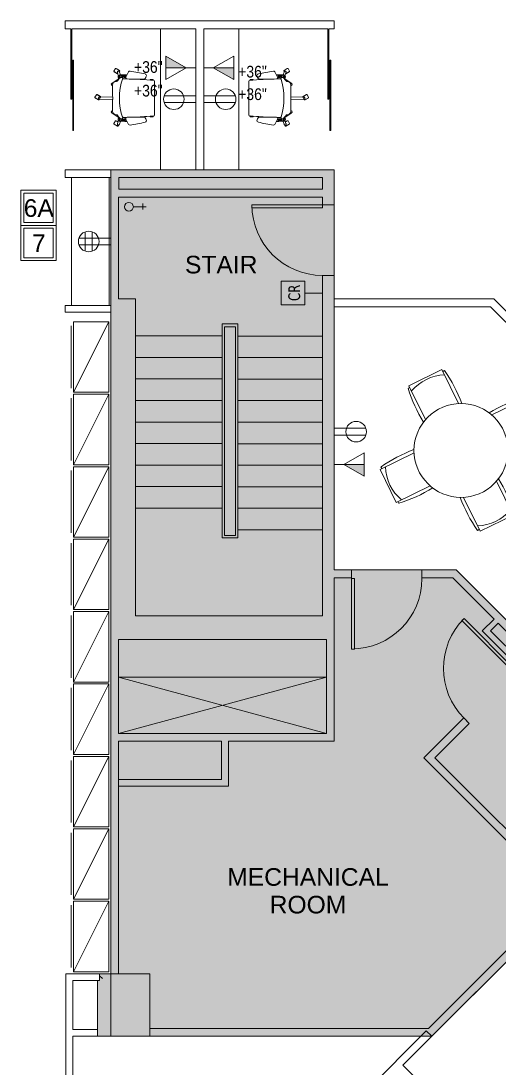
# Model space of a CAD drawing. Header units: inches. Extents: x 1 to 4574, y -953 to 1388.
# Drawn here: x 1326 to 1570, y 315 to 849 of the extents above; entities that cross this region are included whole.
import ezdxf

# ---------------------------------------------------------------- set-up
doc = ezdxf.new("R2010")
doc.units = ezdxf.units.IN
doc.header["$MEASUREMENT"] = 0
doc.linetypes.add('IMPORT-DASHED2', pattern=[0.375, 0.25, -0.125])
for name, color, linetype, lineweight in [('3rd Floor Revit Background_dwg', 8, 'Continuous', 9), ('A-ANNO-NOTE', 131, 'Continuous', 20), ('A-DETL-GENF', 92, 'Continuous', 9), ('A-DETL-MEDM', 33, 'Continuous', 20), ('A-DOOR', 31, 'Continuous', 9), ('A-WALL', 113, 'Continuous', 50), ('A-Wall-Exst', 7, 'Continuous', 9), ('AWAEX', 7, 'Continuous', 9), ('E-COMM-IDEN', 2, 'Continuous', 9), ('E-ELEC-FIXT-IDEN', 2, 'Continuous', 9), ('I-FURN', 30, 'Continuous', 9), ('I-WALL', 2, 'Continuous', 9), ('Q-CASE', 31, 'Continuous', 9)]:
    doc.layers.add(name, color=color, linetype=linetype, lineweight=lineweight)
doc.styles.add('Arial', font='arial.ttf', dxfattribs={"height": 9})
doc.styles.add('Arial_3', font='arial.ttf', dxfattribs={"width": 0.85, "height": 6})
doc.styles.add('Tahoma_1', font='tahoma.ttf', dxfattribs={"width": 0.85, "height": 6})

# ---------------------------------------------------------------- blocks, each defined once
blk = doc.blocks.new('File Cabinets - 36-626875-3rd Floor New Construction - Tel_Data_Elec Plan')
at = {"layer": 'I-FURN'}
for p, q in [((-9.62, -18), (8.38, 18)), ((8.38, 18), (-9.62, 18)), ((-9.62, 18), (-9.62, -18)), ((8.38, -18), (8.38, 18)), ((9.62, 15.79), (9.62, -15.98)), ((-9.62, -18), (8.38, -18))]:
    blk.add_line(p, q, dxfattribs=at)
blk = doc.blocks.new('Table _ Chairs - Seats 4 - 4 Diameter-571314-3rd Floor New Construction - Tel_Data_Elec Plan')
at = {"layer": 'I-FURN'}
for p, q in [((-9.38, 40.38), (-10.38, 40.38)), ((-9.38, 41.38), (-9.38, 22.09)), ((9.37, 41.38), (-9.38, 41.38)), ((9.37, 22.09), (9.37, 41.38)), ((10.38, 40.38), (9.37, 40.38)), ((-41.38, 9.37), (-41.38, -9.38)), ((-22.09, 9.37), (-41.38, 9.37)), ((-40.38, 10.38), (-40.38, 9.37)), ((41.38, 9.37), (22.09, 9.37)), ((40.38, 9.37), (40.38, 10.38)), ((41.38, -9.38), (41.38, 9.37)), ((-41.38, -9.38), (-22.09, -9.38)), ((-40.38, -9.38), (-40.38, -10.38)), ((22.09, -9.38), (41.38, -9.38)), ((40.38, -10.38), (40.38, -9.38)), ((-9.38, -22.09), (-9.38, -41.38)), ((9.37, -41.38), (9.37, -22.09)), ((-10.38, -40.38), (-9.38, -40.38)), ((-9.38, -41.38), (9.37, -41.38)), ((9.37, -40.38), (10.38, -40.38))]:
    blk.add_line(p, q, dxfattribs=at)
blk.add_circle((0, 0), 24, dxfattribs=at)
for centre, radius, start, end in [((66.41, 28.75), 77.66, 171.3911, 185.444), ((0, 17.4), 22.97, 65.9148, 114.0852), ((-66.41, 28.75), 77.66, 354.556, 8.6089), ((-28.75, -66.41), 77.66, 84.556, 98.6089), ((28.75, -66.41), 77.66, 81.3911, 95.444), ((-17.4, 0), 22.97, 155.9148, 204.0852), ((17.4, 0), 22.97, 335.9148, 24.0852), ((-28.75, 66.41), 77.66, 261.3911, 275.444), ((28.75, 66.41), 77.66, 264.556, 278.6089), ((66.41, -28.75), 77.66, 174.556, 188.6089), ((-66.41, -28.75), 77.66, 351.3911, 5.444), ((0, -17.4), 22.97, 245.9148, 294.0852)]:
    blk.add_arc(centre, radius, start, end, dxfattribs=at)
blk = doc.blocks.new('Sliding - Single-Glass - No Frame - 36_ x 96_-3016395-3rd Floor New Construction - Tel_Data_Elec Plan')
at = {"layer": 'A-DOOR', "color": 250, "lineweight": 20}
for p, q in [((-38, 1.25), (-2, 1.25)), ((-38, 0.75), (-38, 1.25)), ((-2, 0.75), (-38, 0.75)), ((-2, 1.25), (-2, 0.75))]:
    blk.add_line(p, q, dxfattribs=at)
blk = doc.blocks.new('Counter Top _No Backsplash_ - Standard Counter Top-2468989-3rd Floor New Construction - Tel_Data_Elec Plan')
at = {"layer": 'Q-CASE', "lineweight": 13}
for p, q in [((-47.26, 0), (-47.26, -18)), ((-47.26, -18), (24.74, -18))]:
    blk.add_line(p, q, dxfattribs=at)
blk = doc.blocks.new('Chairs - Task Chair-553613-3rd Floor New Construction - Tel_Data_Elec Plan')
at = {"layer": 'I-FURN'}
for p, q in [((-9.5, 17.28), (-9.5, 15.71)), ((-9.34, 17.28), (-9.5, 17.28)), ((-9.07, 17.74), (-9.34, 13.95)), ((-9.34, 15.71), (-9.34, 17.28)), ((-8.61, 17.87), (-9.07, 17.74)), ((8.61, 17.87), (-8.61, 17.87)), ((9.07, 17.74), (8.61, 17.87)), ((9.34, 13.95), (9.07, 17.74)), ((9.34, 15.71), (9.34, 17.28)), ((9.34, 17.28), (9.5, 17.28)), ((9.5, 17.28), (9.5, 15.71)), ((-9.5, 15.71), (-9.34, 15.71)), ((9.5, 15.71), (9.34, 15.71)), ((-11.87, 0.46), (-13.23, -0.01)), ((-11.94, 2.68), (-11.93, 3.82)), ((-11.85, 2.19), (-11.87, 0.38)), ((-11.8, 1.34), (-11.46, 1.34)), ((-11.79, 0.41), (-11.8, 1.34)), ((-10.5, 0.41), (-11.79, 0.41)), ((-11.51, 1.83), (-11.5, 3.09)), ((-11.46, 1.07), (-11.46, 3.04)), ((-11.01, 1.07), (-11.46, 1.07)), ((-11.01, 3.01), (-11.01, 1.07)), ((-11.01, 1.35), (-10.47, 1.36)), ((-10.98, 1.81), (-11, 3.05)), ((-10.67, 2.11), (-10.69, 1.35)), ((-10.57, 2.34), (-10.55, 2.67)), ((-10.55, 2.67), (-10.56, 3.18)), ((-10.28, 0.18), (-10.26, 0.13)), ((-10.26, 0.13), (-7.71, -3.75)), ((-9.92, 2.44), (-9.93, 3.44)), ((10.26, 0.13), (7.71, -3.75)), ((9.92, 2.44), (9.93, 3.44)), ((10.28, 0.18), (10.26, 0.13)), ((11.01, 1.35), (10.47, 1.36)), ((10.5, 0.41), (11.79, 0.41)), ((10.55, 2.67), (10.56, 3.18)), ((10.57, 2.34), (10.55, 2.67)), ((10.67, 2.11), (10.69, 1.35)), ((10.98, 1.81), (11, 3.05)), ((11.01, 3.01), (11.01, 1.07)), ((11.01, 1.07), (11.46, 1.07)), ((11.46, 1.07), (11.46, 3.04)), ((11.8, 1.34), (11.46, 1.34)), ((11.51, 1.83), (11.5, 3.09)), ((11.79, 0.41), (11.8, 1.34)), ((11.85, 2.19), (11.87, 0.38)), ((11.87, 0.46), (13.23, -0.01)), ((11.94, 2.68), (11.93, 3.82)), ((13.45, -0.11), (13.82, 0.11)), ((14.09, 0.03), (15.15, -1.8)), ((-13.23, -2.75), (-14.29, -0.91)), ((-14.27, -1.01), (-14.24, -0.99)), ((-13.31, -2.68), (-14.27, -1.01)), ((-14.21, -0.64), (-13.75, -0.37)), ((-13.27, -2.66), (-13.31, -2.68)), ((-11.66, -2.08), (-12.95, -2.82)), ((-11.25, -0.5), (-12.91, -1)), ((-12.18, -0.78), (-11.59, -1.8)), ((-12.14, -0.77), (-11.6, -1.7)), ((-11.1, -0.66), (-11.7, -0.04)), ((-11.6, -1.7), (-11.64, -1.72)), ((-9.9, -0.41), (-10.82, -0.7)), ((-7.71, -3.75), (-7.19, -4.17)), ((-0.66, -3.46), (-0.52, -10)), ((0.66, -3.46), (0.52, -10)), ((7.71, -3.75), (7.19, -4.17)), ((9.9, -0.41), (10.82, -0.7)), ((11.1, -0.66), (11.7, -0.04)), ((11.25, -0.5), (12.91, -1)), ((13.52, -2.75), (12.46, -0.91)), ((12.47, -1.01), (12.5, -0.99)), ((13.43, -2.68), (12.47, -1.01)), ((13.47, -2.66), (13.43, -2.68)), ((15.08, -2.08), (13.79, -2.82)), ((14.14, -0.05), (14.18, -0.03)), ((14.18, -0.03), (15.14, -1.7)), ((15.14, -1.7), (15.11, -1.72)), ((0.14, -12.46), (-0.91, -10.63)), ((-0.84, -10.35), (-0.51, -10.16)), ((-0.51, -10.16), (0.45, -9.61)), ((0.72, -9.68), (1.78, -11.52)), ((0.77, -9.76), (0.8, -9.74)), ((0.8, -9.74), (1.77, -11.41)), ((-0.9, -10.73), (-0.87, -10.71)), ((0.06, -12.4), (-0.9, -10.73)), ((0.1, -12.38), (0.06, -12.4)), ((1.71, -11.79), (0.42, -12.53)), ((1.77, -11.41), (1.73, -11.43))]:
    blk.add_line(p, q, dxfattribs=at)
for centre, radius, start, end in [((-8.78, 17.46), 0.589, 197.5488, 234.8938), ((8.78, 17.46), 0.589, 305.1062, 342.4512), ((160.08, -23.12), 176.17, 168.1407, 170.6784), ((-11.48, 12.92), 0.859, 67.1573, 168.4211), ((-15.08, 4.35), 10.15, 60.0767, 67.2087), ((-10.32, 12.61), 0.615, 1.1809, 60.0767), ((-165.25, 9.42), 155.58, 357.9527, 1.1809), ((255.74, -8.01), 265.99, 175.2633, 176.2298), ((-8.78, 15.53), 0.589, 134.4881, 162.4512), ((8.78, 15.53), 0.589, 17.5488, 45.5119), ((-255.74, -8.01), 265.99, 3.7702, 4.7367), ((165.25, 9.42), 155.58, 178.8191, 182.0473), ((10.32, 12.61), 0.615, 119.9233, 178.8191), ((15.08, 4.35), 10.15, 112.7913, 119.9233), ((11.48, 12.92), 0.859, 12.1424, 112.8427), ((-160.08, -23.12), 176.17, 9.3216, 11.8621), ((-13.01, 5.3), 0.749, 170.9769, 238.6662), ((13.01, 5.3), 0.749, 301.5732, 9.0231), ((1.3, 28.7), 28.17, 238.5497, 244.6019), ((-11.06, 2.6), 0.887, 175.1633, 239.8143), ((-11.28, 0.37), 0.593, 179.0883, 275.9781), ((-11.2, 3.54), 0.533, 236.2491, 293.0328), ((-11.2, 3.47), 0.5, 238.5326, 292.9427), ((-11.36, 0.43), 0.657, 282.0358, 358.6793), ((-11.49, 2.63), 0.971, 302.0505, 342.3775), ((-10.48, 3.89), 0.711, 244.5158, 357.9527), ((-9.55, 0.85), 1.04, 126.1361, 211.8602), ((-11.69, 0.08), 1.25, 349.0811, 13.6231), ((-13.77, -4.39), 5.75, 42.5052, 54.6291), ((0, 31.42), 31.42, 251.1164, 288.8836), ((-8.09, 2.53), 1.84, 182.7113, 213.401), ((13.77, -4.39), 5.75, 125.3709, 137.4948), ((8.09, 2.53), 1.84, 326.599, 357.2887), ((10.48, 3.89), 0.711, 182.0473, 295.4842), ((9.55, 0.85), 1.04, 328.1398, 53.8639), ((11.69, 0.08), 1.25, 166.3769, 190.9189), ((11.49, 2.63), 0.971, 197.6225, 237.9495), ((11.36, 0.43), 0.657, 181.3207, 257.9642), ((-1.3, 28.7), 28.17, 295.3981, 301.4567), ((11.2, 3.54), 0.533, 246.9672, 303.7509), ((11.2, 3.47), 0.5, 247.0573, 301.4674), ((11.28, 0.37), 0.593, 264.0219, 0.9117), ((11.06, 2.6), 0.887, 300.1857, 4.8367), ((13.92, -0.07), 0.2, 30, 119.888), ((-14.11, -0.81), 0.2, 120, 210.2094), ((-13.37, -0.61), 0.445, 153.9362, 242.1792), ((-13.25, -0.67), 0.583, 123.4497, 153.9089), ((-13.31, -0.49), 0.583, 242.1792, 272.5752), ((-12.73, -1.46), 1.53, 109.2073, 123.5114), ((-13.35, 0.46), 1.53, 272.498, 286.7927), ((-13.05, -2.65), 0.2, 210, 300), ((-11.76, -1.9), 0.2, 299.8879, 30), ((-10.91, -0.39), 0.323, 235.5284, 330.3379), ((-11.38, 0), 0.922, 323.5318, 350.3393), ((-5.74, 3.53), 5.54, 226.82, 238.9813), ((-23.82, -2.16), 15.26, 1.4313, 3.5527), ((-6.32, -1.36), 2.29, 190.6082, 225.4023), ((-6.2, -0.69), 2.87, 232.9914, 264.295), ((-7.35, -3.06), 1.12, 277.9248, 334.3781), ((0, -248.58), 245.12, 88.4848, 91.5152), ((7.35, -3.06), 1.12, 205.6219, 262.0752), ((6.2, -0.69), 2.87, 275.705, 307.0086), ((6.32, -1.36), 2.29, 314.5977, 349.3918), ((23.82, -2.16), 15.26, 176.4473, 178.5687), ((5.74, 3.53), 5.54, 301.0187, 313.18), ((11.38, 0), 0.922, 189.6607, 216.4682), ((10.91, -0.39), 0.323, 209.6621, 304.4716), ((12.63, -0.81), 0.2, 195.1327, 209.8705), ((13.35, 0.46), 1.53, 253.2073, 267.502), ((12.73, -1.46), 1.53, 56.4124, 70.7927), ((13.31, -0.49), 0.583, 267.4248, 297.8208), ((13.69, -2.65), 0.2, 210, 300), ((13.25, -0.67), 0.583, 26.0911, 56.3507), ((13.37, -0.61), 0.445, 297.8208, 26.0638), ((14.98, -1.9), 0.2, 299.832, 30), ((-0.74, -10.53), 0.2, 119.8643, 210), ((1.01, -9.97), 1.53, 181.2073, 195.5495), ((0.1, -10.22), 0.583, 195.5495, 225.746), ((0, -10.32), 0.445, 225.7229, 314.2771), ((-0.1, -10.22), 0.583, 314.254, 344.4505), ((0.55, -9.78), 0.2, 95.235, 119.8607), ((-1.01, -9.97), 1.53, 344.4505, 358.7927), ((0.55, -9.78), 0.2, 29.8466, 95.235), ((0.32, -12.36), 0.2, 210, 300.1357), ((1.61, -11.62), 0.2, 300, 30)]:
    blk.add_arc(centre, radius, start, end, dxfattribs=at)
blk = doc.blocks.new('Counter Top _No Backsplash_ - Standard Counter Top-2468990-3rd Floor New Construction - Tel_Data_Elec Plan')
at = {"layer": 'Q-CASE', "lineweight": 13}
for p, q in [((-47.26, 0), (-47.26, 18)), ((-47.26, 18), (24.74, 18))]:
    blk.add_line(p, q, dxfattribs=at)
blk = doc.blocks.new('Chairs - Task Chair-1600588-3rd Floor New Construction - Tel_Data_Elec Plan')
at = {"layer": 'I-FURN'}
for p, q in [((0.14, 12.46), (-0.91, 10.63)), ((0.06, 12.4), (-0.9, 10.73)), ((-0.9, 10.73), (-0.87, 10.71)), ((0.1, 12.38), (0.06, 12.4)), ((1.71, 11.79), (0.42, 12.53)), ((0.72, 9.68), (1.78, 11.52)), ((0.8, 9.74), (1.77, 11.41)), ((1.77, 11.41), (1.73, 11.43)), ((-0.84, 10.35), (-0.51, 10.16)), ((-0.66, 3.46), (-0.52, 10)), ((-0.51, 10.16), (0.45, 9.61)), ((0.66, 3.46), (0.52, 10)), ((0.77, 9.76), (0.8, 9.74)), ((-13.23, 2.75), (-14.29, 0.91)), ((-13.31, 2.68), (-14.27, 1.01)), ((-14.27, 1.01), (-14.24, 0.99)), ((-14.21, 0.64), (-13.75, 0.37)), ((-13.27, 2.66), (-13.31, 2.68)), ((-11.87, -0.46), (-13.23, 0.01)), ((-11.66, 2.08), (-12.95, 2.82)), ((-11.25, 0.5), (-12.91, 1)), ((-12.18, 0.78), (-11.59, 1.8)), ((-12.14, 0.77), (-11.6, 1.7)), ((-11.1, 0.66), (-11.7, 0.04)), ((-11.6, 1.7), (-11.64, 1.72)), ((-9.9, 0.41), (-10.82, 0.7)), ((-10.26, -0.13), (-7.71, 3.75)), ((-7.71, 3.75), (-7.19, 4.17)), ((7.71, 3.75), (7.19, 4.17)), ((10.26, -0.13), (7.71, 3.75)), ((9.9, 0.41), (10.82, 0.7)), ((11.1, 0.66), (11.7, 0.04)), ((11.25, 0.5), (12.91, 1)), ((11.87, -0.46), (13.23, 0.01)), ((13.52, 2.75), (12.46, 0.91)), ((13.43, 2.68), (12.47, 1.01)), ((12.47, 1.01), (12.5, 0.99)), ((13.47, 2.66), (13.43, 2.68)), ((13.45, 0.11), (13.82, -0.11)), ((15.08, 2.08), (13.79, 2.82)), ((14.09, -0.03), (15.15, 1.8)), ((14.14, 0.05), (14.18, 0.03)), ((14.18, 0.03), (15.14, 1.7)), ((15.14, 1.7), (15.11, 1.72)), ((-11.94, -2.68), (-11.93, -3.82)), ((-11.85, -2.19), (-11.87, -0.38)), ((-11.79, -0.41), (-11.8, -1.34)), ((-11.8, -1.34), (-11.46, -1.34)), ((-10.5, -0.41), (-11.79, -0.41)), ((-11.51, -1.83), (-11.5, -3.09)), ((-11.46, -1.07), (-11.46, -3.04)), ((-11.01, -1.07), (-11.46, -1.07)), ((-11.01, -3.01), (-11.01, -1.07)), ((-11.01, -1.35), (-10.47, -1.36)), ((-10.98, -1.81), (-11, -3.05)), ((-10.67, -2.11), (-10.69, -1.35)), ((-10.57, -2.34), (-10.55, -2.67)), ((-10.55, -2.67), (-10.56, -3.18)), ((-10.28, -0.18), (-10.26, -0.13)), ((-9.92, -2.44), (-9.93, -3.44)), ((9.92, -2.44), (9.93, -3.44)), ((10.28, -0.18), (10.26, -0.13)), ((11.01, -1.35), (10.47, -1.36)), ((10.5, -0.41), (11.79, -0.41)), ((10.57, -2.34), (10.55, -2.67)), ((10.55, -2.67), (10.56, -3.18)), ((10.67, -2.11), (10.69, -1.35)), ((10.98, -1.81), (11, -3.05)), ((11.01, -1.07), (11.46, -1.07)), ((11.01, -3.01), (11.01, -1.07)), ((11.46, -1.07), (11.46, -3.04)), ((11.8, -1.34), (11.46, -1.34)), ((11.51, -1.83), (11.5, -3.09)), ((11.79, -0.41), (11.8, -1.34)), ((11.85, -2.19), (11.87, -0.38)), ((11.94, -2.68), (11.93, -3.82)), ((-9.5, -15.71), (-9.34, -15.71)), ((-9.5, -17.28), (-9.5, -15.71)), ((-9.07, -17.74), (-9.34, -13.95)), ((-9.34, -15.71), (-9.34, -17.28)), ((9.34, -13.95), (9.07, -17.74)), ((9.34, -15.71), (9.34, -17.28)), ((9.5, -15.71), (9.34, -15.71)), ((9.5, -17.28), (9.5, -15.71)), ((-9.34, -17.28), (-9.5, -17.28)), ((-8.61, -17.87), (-9.07, -17.74)), ((8.61, -17.87), (-8.61, -17.87)), ((9.07, -17.74), (8.61, -17.87)), ((9.34, -17.28), (9.5, -17.28))]:
    blk.add_line(p, q, dxfattribs=at)
for centre, radius, start, end in [((0, 10.32), 0.445, 45.7229, 134.2771), ((0.32, 12.36), 0.2, 59.8643, 150), ((1.61, 11.62), 0.2, 330, 60), ((-0.74, 10.53), 0.2, 150, 240.1357), ((1.01, 9.97), 1.53, 164.4505, 178.7927), ((0.1, 10.22), 0.583, 134.254, 164.4505), ((-0.1, 10.22), 0.583, 15.5495, 45.746), ((0.55, 9.78), 0.2, 240.1393, 264.765), ((-1.01, 9.97), 1.53, 1.2073, 15.5495), ((0.55, 9.78), 0.2, 264.765, 330.1534), ((-14.11, 0.81), 0.2, 149.7906, 240), ((-13.37, 0.61), 0.445, 117.8208, 206.0638), ((-13.25, 0.67), 0.583, 206.0911, 236.5503), ((-13.31, 0.49), 0.583, 87.4248, 117.8208), ((-12.73, 1.46), 1.53, 236.4886, 250.7927), ((-13.35, -0.46), 1.53, 73.2073, 87.502), ((-13.05, 2.65), 0.2, 60, 150), ((-11.28, -0.37), 0.593, 84.0219, 180.9117), ((-11.76, 1.9), 0.2, 330, 60.1121), ((-11.36, -0.43), 0.657, 1.3207, 77.9642), ((-10.91, 0.39), 0.323, 29.6621, 124.4716), ((-11.38, 0), 0.922, 9.6607, 36.4682), ((-11.69, -0.08), 1.25, 346.3769, 10.9189), ((-13.77, 4.39), 5.75, 305.3709, 317.4948), ((0, -31.42), 31.42, 71.1164, 108.8836), ((-5.74, -3.53), 5.54, 121.0187, 133.18), ((-23.82, 2.16), 15.26, 356.4473, 358.5687), ((-6.32, 1.36), 2.29, 134.5977, 169.3918), ((-6.2, 0.69), 2.87, 95.705, 127.0086), ((-7.35, 3.06), 1.12, 25.6219, 82.0752), ((0, 248.58), 245.12, 268.4848, 271.5152), ((7.35, 3.06), 1.12, 97.9248, 154.3781), ((6.2, 0.69), 2.87, 52.9914, 84.295), ((6.32, 1.36), 2.29, 10.6082, 45.4023), ((23.82, 2.16), 15.26, 181.4313, 183.5527), ((5.74, -3.53), 5.54, 46.82, 58.9813), ((13.77, 4.39), 5.75, 222.5052, 234.6291), ((11.69, -0.08), 1.25, 169.0811, 193.6231), ((11.38, 0), 0.922, 143.5318, 170.3393), ((10.91, 0.39), 0.323, 55.5284, 150.3379), ((11.36, -0.43), 0.657, 102.0358, 178.6793), ((11.28, -0.37), 0.593, 359.0883, 95.9781), ((12.63, 0.81), 0.2, 150.1295, 164.8673), ((13.35, -0.46), 1.53, 92.498, 106.7927), ((12.73, 1.46), 1.53, 289.2073, 303.5876), ((13.31, 0.49), 0.583, 62.1792, 92.5752), ((13.69, 2.65), 0.2, 60, 150), ((13.25, 0.67), 0.583, 303.6493, 333.9089), ((13.37, 0.61), 0.445, 333.9362, 62.1792), ((14.98, 1.9), 0.2, 330, 60.168), ((-13.01, -5.3), 0.749, 121.3338, 189.0231), ((1.3, -28.7), 28.17, 115.3981, 121.4503), ((-11.06, -2.6), 0.887, 120.1857, 184.8367), ((-11.2, -3.54), 0.533, 66.9672, 123.7509), ((-11.2, -3.47), 0.5, 67.0573, 121.4674), ((-11.49, -2.63), 0.971, 17.6225, 57.9495), ((-10.48, -3.89), 0.711, 2.0473, 115.4842), ((-9.55, -0.85), 1.04, 148.1398, 233.8639), ((-8.09, -2.53), 1.84, 146.599, 177.2887), ((-165.25, -9.42), 155.58, 358.8191, 2.0473), ((8.09, -2.53), 1.84, 2.7113, 33.401), ((165.25, -9.42), 155.58, 177.9527, 181.1809), ((10.48, -3.89), 0.711, 64.5158, 177.9527), ((9.55, -0.85), 1.04, 306.1361, 31.8602), ((11.49, -2.63), 0.971, 122.0505, 162.3775), ((-1.3, -28.7), 28.17, 58.5433, 64.6019), ((11.2, -3.54), 0.533, 56.2491, 113.0328), ((11.2, -3.47), 0.5, 58.5326, 112.9427), ((11.06, -2.6), 0.887, 355.1633, 59.8143), ((13.01, -5.3), 0.749, 350.9769, 58.4268), ((13.92, 0.07), 0.2, 240.112, 330), ((160.08, 23.12), 176.17, 189.3216, 191.8593), ((255.74, 8.01), 265.99, 183.7702, 184.7367), ((-255.74, 8.01), 265.99, 355.2633, 356.2298), ((-160.08, 23.12), 176.17, 348.1379, 350.6784), ((-11.48, -12.92), 0.859, 191.5789, 292.8427), ((-15.08, -4.35), 10.15, 292.7913, 299.9233), ((-10.32, -12.61), 0.615, 299.9233, 358.8191), ((-8.78, -15.53), 0.589, 197.5488, 225.5119), ((8.78, -15.53), 0.589, 314.4881, 342.4512), ((10.32, -12.61), 0.615, 181.1809, 240.0767), ((15.08, -4.35), 10.15, 240.0767, 247.2087), ((11.48, -12.92), 0.859, 247.1573, 347.8576), ((-8.78, -17.46), 0.589, 125.1062, 162.4512), ((8.78, -17.46), 0.589, 17.5488, 54.8938)]:
    blk.add_arc(centre, radius, start, end, dxfattribs=at)
blk = doc.blocks.new('Counter Top - Standard Counter Top w_ Backsplash-1863844-3rd Floor New Construction - Tel_Data_Elec Plan')
at = {"layer": 'Q-CASE', "lineweight": 13}
for p, q in [((18.09, 0), (-47.26, 0)), ((18.09, -0.75), (-47.26, -0.75)), ((-47.26, -20), (18.09, -20))]:
    blk.add_line(p, q, dxfattribs=at)
blk = doc.blocks.new('3rd Floor Revit Background_dwg-1506769-3rd Floor New Construction - Tel_Data_Elec Plan')
at = {"layer": 'AWAEX'}
blk.add_hatch(color=256, dxfattribs=at).paths.add_polyline_path([(-511.24, 330.78), (-485.57, 330.78), (-485.57, 362.78), (-511.24, 362.78), (-511.24, 359.28), (-512.32, 359.28), (-512.32, 330.78)], flags=0)
at = {"layer": 'A-Wall-Exst'}
blk.add_line((-509.85, 360.3), (-511.24, 361.7), dxfattribs=at)
at = {"layer": 'AWAEX'}
for p, q in [((-480.12, 773.5), (-505.56, 773.5)), ((-462.12, 773.5), (-480.12, 773.5)), ((-440.12, 773.5), (-458.12, 773.5)), ((-505.56, 769.5), (-505.56, 704.15)), ((-494.04, 754.57), (-487.54, 754.57)), ((-489.21, 756.2), (-489.21, 753.13)), ((-505.56, 700.65), (-505.56, 362.78)), ((-448.84, 688.59), (-493, 688.59)), ((-397.49, 688.52), (-440.51, 688.52)), ((-448.84, 677.59), (-493, 677.59)), ((-397.49, 677.52), (-440.51, 677.52)), ((-448.84, 666.59), (-493, 666.59)), ((-397.49, 666.52), (-440.51, 666.52)), ((-448.84, 655.59), (-493, 655.59)), ((-397.49, 655.52), (-440.51, 655.52)), ((-448.84, 644.59), (-493, 644.59)), ((-397.49, 644.52), (-440.51, 644.52)), ((-448.84, 633.59), (-493, 633.59)), ((-397.49, 633.52), (-440.51, 633.52)), ((-448.84, 622.59), (-493, 622.59)), ((-397.49, 622.52), (-440.51, 622.52)), ((-448.84, 611.59), (-493, 611.59)), ((-397.49, 611.52), (-440.51, 611.52)), ((-448.84, 600.59), (-493, 600.59)), ((-397.49, 600.52), (-440.51, 600.52)), ((-397.49, 589.52), (-440.76, 589.52)), ((-346.7, 567.76), (-346.7, 564.26)), ((-501.56, 514.27), (-395.49, 485.52)), ((-395.49, 514.27), (-501.56, 485.52)), ((-322.52, 490.6), (-324.99, 493.07)), ((-511.24, 359.28), (-512.32, 359.28)), ((-512.32, 359.28), (-512.32, 330.78)), ((-485.57, 362.78), (-511.24, 362.78)), ((-511.24, 362.78), (-511.24, 359.28)), ((-485.57, 330.78), (-485.57, 362.78)), ((-512.32, 330.78), (-511.24, 330.78)), ((-511.24, 330.78), (-485.57, 330.78)), ((-485.57, 330.78), (-347.32, 330.78))]:
    blk.add_line(p, q, dxfattribs=at)
at = {"layer": 'AWAEX', "flags": 128}
for points in [[(-391.49, 707.52), (-391.49, 719.52), (-397.49, 719.52), (-397.49, 545.52), (-493, 545.52), (-493, 707.55), (-501.57, 707.55), (-501.57, 759.52), (-397.49, 759.52), (-397.49, 755.52), (-391.49, 755.52), (-391.49, 773.5), (-440.12, 773.5)], [(-501.56, 458.52), (-445.49, 458.52), (-445.49, 481.52), (-391.49, 481.52), (-391.49, 565.01), (-382.7, 565.01), (-382.7, 569.01), (-391.49, 569.01), (-391.49, 703.52)], [(-448.76, 585.52), (-448.76, 694.73), (-440.76, 694.73), (-440.76, 585.52), (-448.76, 585.52)], [(-341.66, 330.78), (-216.15, 455.9), (-329.25, 569.01), (-346.7, 569.01), (-346.7, 565.01), (-330.91, 565.01), (-309.86, 543.95), (-315.87, 537.94), (-298.19, 520.27), (-299.73, 518.72), (-297.26, 516.25), (-289.7, 523.8), (-222, 456.1), (-272.56, 405.54), (-340.09, 473.07), (-322.54, 490.62), (-325.36, 493.45), (-345.74, 473.07), (-275.39, 402.71), (-343.32, 334.78), (-485.57, 334.78)], [(-382.7, 568.13), (-382.7, 528.63), (-381.2, 528.63), (-381.2, 564.63), (-382.7, 564.63)], [(-397.49, 533.52), (-395.49, 533.52), (-395.49, 485.52), (-501.56, 485.52), (-501.56, 533.52), (-397.49, 533.52)], [(-501.56, 362.78), (-501.56, 481.52), (-448.99, 481.52), (-448.99, 462.02), (-501.56, 462.02)]]:
    blk.add_lwpolyline(points, dxfattribs=at)
for points in [[(-397.49, 763.52), (-501.51, 763.52), (-501.51, 769.5), (-397.49, 769.5)], [(-397.49, 755.52), (-433.49, 755.52), (-433.49, 754.02), (-397.49, 754.02)], [(-447.46, 693.23), (-447.46, 586.7), (-441.9, 586.7), (-441.9, 693.23)], [(-299.73, 518.72), (-325.19, 544.18), (-326.25, 543.12), (-300.79, 517.66)], [(-292.18, 526.28), (-296.07, 522.39), (-311.62, 537.94), (-307.73, 541.83)], [(-501.56, 485.52), (-395.49, 485.52), (-395.49, 514.27), (-501.56, 514.27)]]:
    blk.add_lwpolyline(points, close=True, dxfattribs=at)
at = {"layer": 'AWAEX'}
blk.add_circle((-496.29, 754.57), 2.25, dxfattribs=at)
for centre, start, end in [((-397.49, 755.52), 180, 270), ((-382.7, 564.63), 270, 0), ((-299.73, 518.72), 135, 225)]:
    blk.add_arc(centre, 36, start, end, dxfattribs=at)
at = {"layer": 'AWAEX', "insert": (-449.17, 729.5), "char_height": 9, "width": 44.1848, "attachment_point": 2, "line_spacing_factor": 0.941778, "style": 'Arial'}
blk.add_mtext('STAIR', dxfattribs=at)
at = {"layer": 'AWAEX', "linetype": 'IMPORT-DASHED2', "insert": (-404.88, 416.68), "char_height": 9, "width": 97.7354, "attachment_point": 2, "line_spacing_factor": 0.941778, "style": 'Arial'}
blk.add_mtext('MECHANICAL\\PROOM', dxfattribs=at)
blk = doc.blocks.new('FORM Equipment_Fixture Tag - Square-214315-3rd Floor New Construction - Tel_Data_Elec Plan')
at = {"layer": 'A-ANNO-NOTE'}
for p, q in [((-0.09375, 0.09375), (0.09375, 0.09375)), ((-0.09375, 0.09375), (0.09375, 0.09375)), ((-0.09375, 0.09375), (0.09375, 0.09375)), ((-0.09375, 0.09375), (-0.09375, -0.09375)), ((-0.078125, 0.078125), (-0.078125, -0.078125)), ((-0.078125, 0.078125), (0.078125, 0.078125)), ((0.078125, 0.078125), (0.078125, -0.078125)), ((0.09375, 0.09375), (0.09375, -0.09375)), ((0.09375, -0.09375), (-0.09375, -0.09375)), ((0.078125, -0.078125), (-0.078125, -0.078125))]:
    blk.add_line(p, q, dxfattribs=at)

msp = doc.modelspace()

# ---------------------------------------------------------------- hatches: boundary and pattern name
at = {"layer": 'A-ANNO-NOTE', "lineweight": 9}
for points in [[(1410.54, 825.5), (1400.08, 831.5), (1400.08, 825.5)], [(1434.83, 819.5), (1434.83, 825.5), (1424.37, 825.5)], [(1501.4, 616.86), (1501.41, 622.86), (1490.95, 622.87)]]:
    msp.add_hatch(color=256, dxfattribs=at).paths.add_polyline_path(points, flags=0)
at = {"layer": 'A-DETL-GENF'}
h = msp.add_hatch(color=9, dxfattribs=at)
h.paths.add_polyline_path([(3407.25, -163.73), (3408.55, -163.73), (3408.55, 78.29), (3121.05, 78.29), (3121.05, -163.73), (3390.72, -163.73)], flags=0)
h.paths.add_polyline_path([(2284.73, -163.73), (2409.23, -163.73), (2409.23, -147.94), (2631.27, -147.94), (2631.27, -163.73), (2744.77, -163.73), (2744.77, 62.36), (2270.73, 62.36), (2270.73, 25.14), (2284.73, 25.14), (2284.73, -20.73), (2270.73, -20.73), (2270.73, -78.73), (2284.73, -78.73), (2284.73, -120.86), (2270.73, -120.86), (2270.73, -163.73), (2281.92, -163.73)], flags=0)
h.paths.add_polyline_path([(2128.73, -163.73), (2142.23, -163.73), (2142.23, -120.86), (2128.73, -120.86), (2128.73, -76.86), (2142.23, -76.86), (2142.23, -18.86), (2128.73, -18.86), (2128.73, 25.14), (2142.23, 25.14), (2142.23, 62.36), (2018.55, 62.36), (2018.55, 94.66), (1992.98, 120.23), (1915.14, 120.23), (1915.14, 18.14), (1878.64, 18.1), (1878.64, -163.73), (2067.76, -163.73)], flags=0)
h.paths.add_polyline_path([(1531.04, 330.78), (1535.92, 330.78), (1661.25, 456.11), (1548.36, 569.01), (1486.08, 569.01), (1486.07, 773.5), (1372.01, 773.5), (1372.01, 330.78), (1530.26, 330.78)], flags=0)

# ---------------------------------------------------------------- linework, layer by layer
at = {"layer": 'A-ANNO-NOTE'}
for p, q in [((1400.08, 831.5), (1400.08, 825.5)), ((1410.54, 825.5), (1400.08, 831.5)), ((1400.08, 831.5), (1400.08, 819.5)), ((1410.54, 825.5), (1400.08, 831.5)), ((1424.37, 825.5), (1434.83, 831.5)), ((1434.83, 819.5), (1434.83, 831.5)), ((1400.08, 825.5), (1410.54, 825.5)), ((1415.45, 825.5), (1400.08, 825.5)), ((1410.54, 825.5), (1400.08, 819.5)), ((1419.45, 825.5), (1434.83, 825.5)), ((1434.83, 825.5), (1424.37, 825.5)), ((1424.37, 825.5), (1434.83, 819.5)), ((1424.37, 825.5), (1434.83, 819.5)), ((1434.83, 819.5), (1434.83, 825.5)), ((1415.45, 811.24), (1399.26, 811.24)), ((1419.45, 811.24), (1435.65, 811.24)), ((1415.45, 807.76), (1399.26, 807.76)), ((1419.45, 807.76), (1435.65, 807.76)), ((1372.01, 738.57), (1355.82, 738.57)), ((1359.03, 741.78), (1359.03, 731.87)), ((1362.51, 741.78), (1362.51, 731.87)), ((1372.01, 735.08), (1355.82, 735.08)), ((1459.09, 704.51), (1459.09, 716.51)), ((1459.09, 716.51), (1471.09, 716.51)), ((1471.09, 716.51), (1471.09, 704.51)), ((1480.08, 710.51), (1471.09, 710.51)), ((1471.09, 704.51), (1459.09, 704.51)), ((1486.04, 637.93), (1502.24, 637.91)), ((1486.05, 641.41), (1502.25, 641.4)), ((1490.95, 622.87), (1501.41, 628.86)), ((1501.4, 616.86), (1501.41, 628.86)), ((1486.03, 622.87), (1501.41, 622.86)), ((1501.41, 622.86), (1490.95, 622.87)), ((1490.95, 622.87), (1501.4, 616.86)), ((1490.95, 622.87), (1501.4, 616.86)), ((1501.4, 616.86), (1501.41, 622.86))]:
    msp.add_line(p, q, dxfattribs=at)
for centre in [(1404.21, 809.5), (1430.7, 809.5), (1360.77, 736.82), (1497.29, 639.66)]:
    msp.add_circle(centre, 5.25, dxfattribs=at)
at = {"layer": 'A-DETL-MEDM'}
for p, q in [((1486.08, 773.5), (1372.01, 773.5)), ((1372.01, 773.5), (1372.01, 362.78)), ((1486.08, 755.52), (1486.08, 773.5)), ((1486.08, 719.52), (1486.08, 755.52)), ((1486.08, 569.01), (1486.08, 719.52)), ((1494.88, 569.01), (1486.08, 569.01)), ((1530.88, 569.01), (1494.88, 569.01)), ((1548.32, 569.01), (1530.88, 569.01)), ((1661.25, 456.11), (1548.36, 569.01)), ((1535.92, 330.78), (1661.24, 456.1)), ((1372.01, 362.78), (1372.01, 330.78)), ((1372.01, 330.78), (1392.01, 330.78)), ((1392.01, 330.78), (1535.92, 330.78))]:
    msp.add_line(p, q, dxfattribs=at)
at = {"layer": 'A-WALL', "color": 250, "lineweight": 20}
for p, q in [((1486.07, 849.5), (1348.82, 849.5)), ((1348.82, 849.5), (1348.82, 845.5)), ((1348.82, 845.5), (1351.57, 845.5)), ((1352.07, 845.5), (1415.45, 845.5)), ((1415.45, 845.5), (1415.45, 773.5)), ((1419.45, 845.5), (1482.83, 845.5)), ((1419.45, 773.5), (1419.45, 845.5)), ((1483.33, 845.5), (1486.07, 845.5)), ((1486.07, 845.5), (1486.07, 849.5)), ((1372.01, 773.5), (1348.82, 773.5)), ((1348.82, 773.5), (1348.82, 769.5)), ((1372.01, 769.5), (1372.01, 773.5)), ((1415.45, 773.5), (1419.45, 773.5)), ((1348.82, 769.5), (1372.01, 769.5)), ((1567.6, 707.52), (1486.08, 707.52)), ((1486.08, 707.52), (1486.08, 703.52)), ((1619.43, 655.68), (1567.6, 707.52)), ((1486.08, 703.52), (1565.94, 703.52)), ((1565.94, 703.52), (1616.6, 652.86)), ((1533.09, 333.61), (1423.36, 223.87)), ((1535.92, 330.78), (1533.09, 333.61)), ((1521.11, 315.97), (1535.92, 330.78)), ((1626.16, 210.93), (1521.11, 315.97))]:
    msp.add_line(p, q, dxfattribs=at)
at = {"layer": 'I-WALL', "color": 250, "lineweight": 20}
for p, q in [((1351.57, 845.5), (1351.57, 809.5)), ((1352.07, 809.5), (1352.07, 845.5)), ((1482.83, 845.5), (1482.83, 809.5)), ((1483.33, 809.5), (1483.33, 845.5)), ((1351.57, 809.5), (1352.07, 809.5)), ((1482.83, 809.5), (1483.33, 809.5)), ((1372.01, 704.15), (1348.82, 704.15)), ((1348.82, 704.15), (1348.82, 700.65)), ((1372.01, 700.65), (1372.01, 704.15)), ((1348.82, 700.65), (1372.01, 700.65)), ((1349.07, 362.78), (1349.07, 293.21)), ((1366.34, 362.78), (1349.07, 362.78)), ((1352.57, 334.28), (1352.57, 359.28)), ((1352.57, 359.28), (1366.34, 359.28)), ((1366.34, 359.28), (1366.34, 362.78)), ((1365.26, 334.28), (1352.57, 334.28)), ((1365.26, 330.78), (1365.26, 334.28)), ((1352.57, 330.78), (1365.26, 330.78)), ((1352.57, 294.66), (1352.57, 330.78))]:
    msp.add_line(p, q, dxfattribs=at)

# ---------------------------------------------------------------- block references
at = {"layer": '3rd Floor Revit Background_dwg', "color": 7}
msp.add_blockref('3rd Floor Revit Background_dwg-1506769-3rd Floor New Construction - Tel_Data_Elec Plan', (1877.58, 0), dxfattribs=at)
at = {"layer": 'A-ANNO-NOTE', "xscale": 96, "yscale": 96, "zscale": 96}
for p in [(1335.17, 754.06), (1335.17, 736.06)]:
    msp.add_blockref('FORM Equipment_Fixture Tag - Square-214315-3rd Floor New Construction - Tel_Data_Elec Plan', p, dxfattribs=at)
at = {"layer": 'A-DOOR', "lineweight": 13, "rotation": 269.9999999999999}
for p in [(1351.82, 791.5), (1483.08, 791.5)]:
    msp.add_blockref('Sliding - Single-Glass - No Frame - 36_ x 96_-3016395-3rd Floor New Construction - Tel_Data_Elec Plan', p, dxfattribs=at)
at = {"layer": 'I-FURN'}
for name, p, rotation in [('Chairs - Task Chair-1600588-3rd Floor New Construction - Tel_Data_Elec Plan', (1376.45, 810.07), 90.0000000000001), ('Chairs - Task Chair-553613-3rd Floor New Construction - Tel_Data_Elec Plan', (1460.45, 810.07), 89.9999999999999), ('File Cabinets - 36-626875-3rd Floor New Construction - Tel_Data_Elec Plan', (1361.44, 677.77), 180), ('Table _ Chairs - Seats 4 - 4 Diameter-571314-3rd Floor New Construction - Tel_Data_Elec Plan', (1550.82, 630.09), 25.99999999999956), ('File Cabinets - 36-626875-3rd Floor New Construction - Tel_Data_Elec Plan', (1361.44, 640.77), 180), ('File Cabinets - 36-626875-3rd Floor New Construction - Tel_Data_Elec Plan', (1361.44, 603.77), 180), ('File Cabinets - 36-626875-3rd Floor New Construction - Tel_Data_Elec Plan', (1361.44, 566.77), 180), ('File Cabinets - 36-626875-3rd Floor New Construction - Tel_Data_Elec Plan', (1361.44, 529.77), 180), ('File Cabinets - 36-626875-3rd Floor New Construction - Tel_Data_Elec Plan', (1361.44, 492.77), 180), ('File Cabinets - 36-626875-3rd Floor New Construction - Tel_Data_Elec Plan', (1361.44, 455.77), 180), ('File Cabinets - 36-626875-3rd Floor New Construction - Tel_Data_Elec Plan', (1361.44, 418.77), 180), ('File Cabinets - 36-626875-3rd Floor New Construction - Tel_Data_Elec Plan', (1361.44, 381.77), 180)]:
    msp.add_blockref(name, p, dxfattribs=dict(at, rotation=rotation))
at = {"layer": 'Q-CASE', "lineweight": 13}
for name, p, rotation in [('Counter Top _No Backsplash_ - Standard Counter Top-2468990-3rd Floor New Construction - Tel_Data_Elec Plan', (1415.45, 820.76), 90.00000000000007), ('Counter Top _No Backsplash_ - Standard Counter Top-2468989-3rd Floor New Construction - Tel_Data_Elec Plan', (1419.45, 820.76), 89.99999999999993), ('Counter Top - Standard Counter Top w_ Backsplash-1863844-3rd Floor New Construction - Tel_Data_Elec Plan', (1372.01, 722.24), 269.9999999999996)]:
    msp.add_blockref(name, p, dxfattribs=dict(at, rotation=rotation))

# ---------------------------------------------------------------- texts
at = {"layer": 'A-ANNO-NOTE', "lineweight": 9, "char_height": 9, "attachment_point": 2, "line_spacing_factor": 0.941778, "style": 'Arial'}
for s, insert, width in [('6A', (1335.27, 758.42), 18.4011), ('7', (1335.27, 740.42), 8.3742)]:
    msp.add_mtext(s, dxfattribs=dict(at, insert=insert, width=width))
at = {"layer": 'A-ANNO-NOTE', "lineweight": 9, "insert": (1462.67, 706.41), "char_height": 6, "width": 10.096, "attachment_point": 1, "rotation": 90, "style": 'Tahoma_1'}
msp.add_mtext('CR', dxfattribs=at)
at = {"layer": 'E-COMM-IDEN', "char_height": 6, "width": 17.336, "attachment_point": 2, "line_spacing_factor": 0.941778, "style": 'Arial_3'}
for insert in [(1391.19, 828.95), (1444.38, 826.59)]:
    msp.add_mtext('+36"', dxfattribs=dict(at, insert=insert))
at = {"layer": 'E-ELEC-FIXT-IDEN', "char_height": 6, "width": 17.336, "attachment_point": 2, "line_spacing_factor": 0.941778, "style": 'Arial_3'}
for insert in [(1391.19, 816.89), (1444.38, 815.08)]:
    msp.add_mtext('+36"', dxfattribs=dict(at, insert=insert))

doc.saveas('drawing.dxf')
